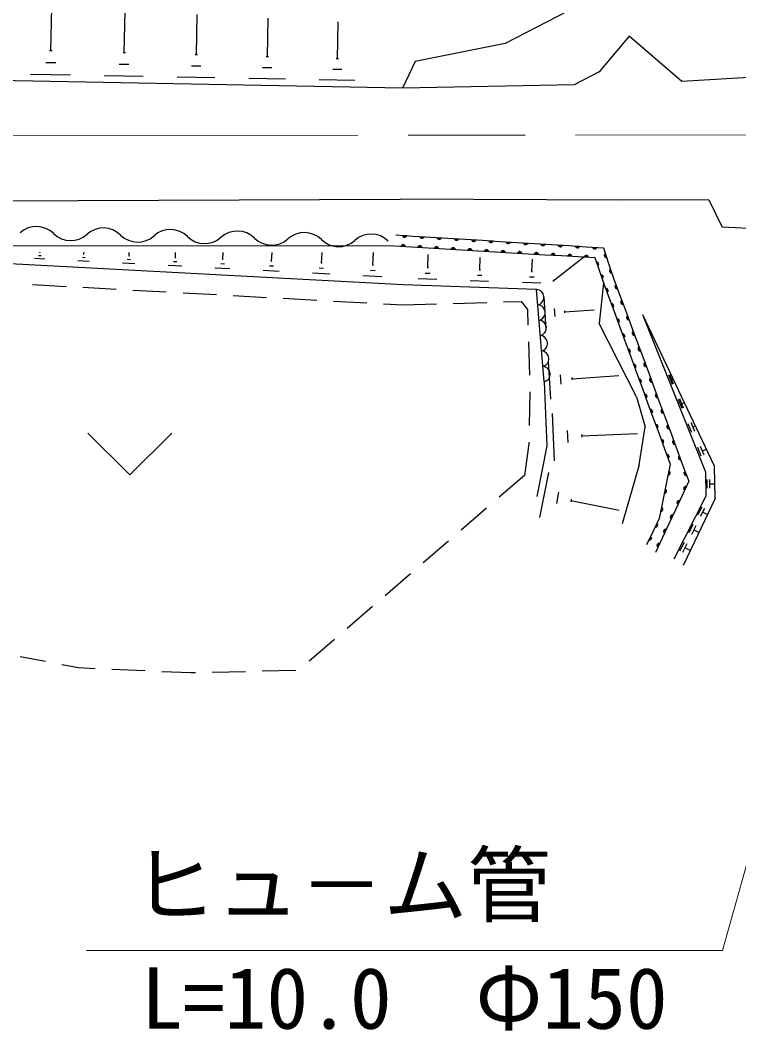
# Model space of a CAD drawing. Units: millimetres, scale not verified. Extents: x 40000 to 680000, y 20000 to 380000.
# Drawn here: x 455962 to 477428, y 289478 to 319659 of the extents above; entities that cross this region are included whole.
import ezdxf
from ezdxf.enums import TextEntityAlignment as Align

# ---------------------------------------------------------------- set-up
doc = ezdxf.new("R2010")
doc.units = ezdxf.units.MM
doc.header["$LTSCALE"] = 1000
doc.linetypes.add('CHAIN', pattern=[18.5, 12, -1.5, 3.5, -1.5])
for name, color, linetype, lineweight in [('M-BGD', 7, 'Continuous', 25), ('M-BMK', 2, 'CHAIN', 13), ('M-STR-HTXT', 7, 'Continuous', 13)]:
    doc.layers.add(name, color=color, linetype=linetype, lineweight=lineweight)
doc.styles.add('ＭＳ ゴシック', font='')
doc.styles.get('ＭＳ ゴシック').set_extended_font_data('MS Gothic')

msp = doc.modelspace()

# ---------------------------------------------------------------- linework, layer by layer
at = {"layer": 'M-BGD'}
for p, q in [((456880, 318747), (456904, 320043)), ((459070, 318685), (459093, 319933)), ((472608, 320082), (470454, 318959)), ((461226, 318624), (461249, 319825)), ((463349, 318564), (463370, 319719)), ((465438, 318505), (465459, 319614)), ((474157, 319187), (473260, 318121)), ((475725, 317831), (474157, 319187)), ((456917, 318746), (456842, 318747)), ((470454, 318959), (467759, 318424)), ((459106, 318684), (459033, 318686)), ((461261, 318623), (461190, 318625)), ((463383, 318564), (463314, 318565)), ((465472, 318505), (465405, 318506)), ((467759, 318424), (467379, 317629)), ((467379, 317629), (437545, 318193)), ((457023, 318384), (456723, 318390)), ((459209, 318333), (458918, 318338)), ((461361, 318282), (461078, 318287)), ((463480, 318232), (463205, 318237)), ((465566, 318183), (465299, 318188)), ((473260, 318121), (472510, 317726)), ((457465, 318016), (456267, 318039)), ((459639, 317975), (458474, 317997)), ((461779, 317935), (460647, 317956)), ((463885, 317895), (462787, 317916)), ((465959, 317856), (464893, 317876)), ((478068, 317969), (475725, 317831)), ((472510, 317726), (467379, 317629)), ((437549, 314193), (467309, 314319)), ((473872, 314284), (467309, 314319)), ((476530, 314293), (473872, 314284)), ((476530, 314293), (476936, 313478)), ((479321, 313352), (476936, 313478)), ((467187, 313246), (467703, 313214)), ((467507, 313216), (467381, 313224)), ((467384, 313213), (467502, 313206)), ((467495, 313196), (467391, 313203)), ((467404, 313192), (467481, 313187)), ((467703, 313214), (468219, 313182)), ((468024, 313184), (467897, 313192)), ((467901, 313181), (468018, 313174)), ((468011, 313165), (467908, 313171)), ((467920, 313160), (467997, 313155)), ((468219, 313182), (468736, 313150)), ((468540, 313152), (468414, 313160)), ((468417, 313150), (468535, 313142)), ((468527, 313133), (468424, 313139)), ((468436, 313128), (468514, 313124)), ((468736, 313150), (469252, 313118)), ((469057, 313120), (468930, 313128)), ((468933, 313118), (469051, 313111)), ((469044, 313101), (468941, 313107)), ((468953, 313097), (469030, 313092)), ((469252, 313118), (469769, 313086)), ((469573, 313088), (469447, 313096)), ((469450, 313086), (469567, 313079)), ((469560, 313069), (469457, 313076)), ((469469, 313065), (469547, 313060)), ((469769, 313086), (470285, 313055)), ((470090, 313057), (469963, 313064)), ((469966, 313054), (470084, 313047)), ((470077, 313037), (469973, 313044)), ((469986, 313033), (470063, 313028)), ((470285, 313055), (470802, 313023)), ((470606, 313025), (470479, 313033)), ((470483, 313022), (470600, 313015)), ((470593, 313006), (470490, 313012)), ((470502, 313001), (470580, 312996)), ((470802, 313023), (471318, 312991)), ((471122, 312993), (470996, 313001)), ((470999, 312991), (471117, 312983)), ((471110, 312974), (471006, 312980)), ((471318, 312991), (471834, 312959)), ((467400, 311760), (445035, 312944)), ((445035, 312944), (467156, 312916)), ((456562, 312715), (456544, 312716)), ((456553, 312716), (456554, 312730)), ((457866, 312667), (457870, 312728)), ((459214, 312617), (459220, 312726)), ((460597, 312565), (460606, 312724)), ((462016, 312512), (462028, 312722)), ((463473, 312458), (463487, 312721)), ((464967, 312402), (464984, 312719)), ((466501, 312345), (466520, 312717)), ((467156, 312916), (467654, 312887)), ((467467, 312908), (467345, 312915)), ((467349, 312924), (467462, 312918)), ((467456, 312928), (467357, 312934)), ((467370, 312943), (467445, 312939)), ((467654, 312887), (468151, 312858)), ((467964, 312879), (467842, 312886)), ((467846, 312896), (467960, 312889)), ((467954, 312899), (467854, 312905)), ((467867, 312914), (467942, 312910)), ((468151, 312858), (468649, 312829)), ((468461, 312850), (468340, 312857)), ((468344, 312867), (468457, 312860)), ((468451, 312871), (468352, 312876)), ((468365, 312886), (468440, 312881)), ((468649, 312829), (469146, 312800)), ((468959, 312821), (468837, 312828)), ((468841, 312838), (468955, 312832)), ((468949, 312842), (468849, 312848)), ((468862, 312857), (468937, 312853)), ((469146, 312800), (469644, 312772)), ((469456, 312793), (469334, 312800)), ((469339, 312809), (469452, 312803)), ((469446, 312813), (469347, 312819)), ((469360, 312828), (469434, 312824)), ((469644, 312772), (470141, 312743)), ((469954, 312764), (469832, 312771)), ((469836, 312781), (469949, 312774)), ((469944, 312784), (469844, 312790)), ((469857, 312799), (469932, 312795)), ((470141, 312743), (470638, 312714)), ((470451, 312735), (470329, 312742)), ((470334, 312752), (470447, 312745)), ((470441, 312756), (470342, 312761)), ((470355, 312771), (470429, 312766)), ((470638, 312714), (471136, 312686)), ((470949, 312706), (470827, 312713)), ((470831, 312723), (470944, 312717)), ((470939, 312727), (470839, 312733)), ((470852, 312742), (470927, 312738)), ((471019, 312969), (471096, 312965)), ((471136, 312686), (471633, 312657)), ((471446, 312678), (471324, 312685)), ((471329, 312694), (471442, 312688)), ((471436, 312698), (471337, 312704)), ((471350, 312713), (471424, 312709)), ((471639, 312961), (471512, 312969)), ((471516, 312959), (471633, 312952)), ((471626, 312942), (471523, 312948)), ((471535, 312937), (471612, 312933)), ((471834, 312959), (472351, 312927)), ((471934, 312669), (471834, 312675)), ((471847, 312685), (471922, 312680)), ((472155, 312929), (472029, 312937)), ((472032, 312927), (472150, 312920)), ((472142, 312910), (472039, 312916)), ((472051, 312906), (472129, 312901)), ((472351, 312927), (472867, 312895)), ((472672, 312898), (472545, 312905)), ((472548, 312895), (472666, 312888)), ((472659, 312878), (472556, 312885)), ((472568, 312874), (472645, 312869)), ((472867, 312895), (473384, 312864)), ((473188, 312866), (473062, 312874)), ((473065, 312863), (473182, 312856)), ((473175, 312846), (473072, 312853)), ((473084, 312842), (473162, 312837)), ((473384, 312864), (473540, 312397)), ((473425, 312678), (473461, 312571)), ((473472, 312570), (473433, 312684)), ((456694, 312527), (456393, 312543)), ((456586, 312623), (456511, 312627)), ((458023, 312457), (457688, 312474)), ((457903, 312564), (457819, 312568)), ((457877, 312666), (457856, 312667)), ((459388, 312384), (459017, 312404)), ((459255, 312503), (459162, 312508)), ((459226, 312616), (459203, 312617)), ((460642, 312440), (460540, 312446)), ((460610, 312564), (460584, 312566)), ((462065, 312376), (461954, 312382)), ((462030, 312511), (462003, 312513)), ((463488, 312457), (463458, 312459)), ((464983, 312401), (464951, 312403)), ((468141, 312273), (468154, 312658)), ((469692, 312208), (469705, 312568)), ((471248, 312158), (471261, 312518)), ((471633, 312657), (472131, 312628)), ((471944, 312649), (471822, 312656)), ((471826, 312666), (471939, 312659)), ((471877, 311865), (472792, 312587)), ((472131, 312628), (472628, 312599)), ((472441, 312620), (472319, 312627)), ((472323, 312637), (472437, 312630)), ((472431, 312641), (472331, 312647)), ((472345, 312656), (472419, 312651)), ((472628, 312599), (473126, 312571)), ((472938, 312591), (472817, 312598)), ((472821, 312608), (472934, 312602)), ((472928, 312612), (472829, 312618)), ((472842, 312627), (472917, 312623)), ((473126, 312571), (473258, 312191)), ((473217, 312337), (473185, 312430)), ((473196, 312431), (473226, 312345)), ((473233, 312353), (473207, 312428)), ((473220, 312422), (473240, 312365)), ((473412, 312653), (473436, 312583)), ((473449, 312574), (473418, 312667)), ((473540, 312397), (473697, 311930)), ((460788, 312310), (460381, 312332)), ((462224, 312234), (461780, 312258)), ((463698, 312156), (463217, 312182)), ((463525, 312310), (463405, 312317)), ((465211, 312076), (464690, 312104)), ((465024, 312243), (464894, 312250)), ((466562, 312173), (466422, 312181)), ((466518, 312344), (466483, 312346)), ((468064, 312106), (468205, 312101)), ((468123, 312274), (468158, 312272)), ((469675, 312209), (469710, 312207)), ((471231, 312159), (471265, 312158)), ((473258, 312191), (473390, 311811)), ((473569, 312186), (473593, 312116)), ((473606, 312107), (473575, 312201)), ((473582, 312211), (473617, 312105)), ((473628, 312103), (473590, 312218)), ((466763, 311994), (466202, 312024)), ((467846, 311944), (468411, 311924)), ((469407, 311889), (469954, 311870)), ((469618, 312046), (469755, 312041)), ((470963, 311840), (471510, 311820)), ((471174, 311997), (471311, 311992)), ((473390, 311811), (473262, 310605)), ((473350, 311958), (473317, 312051)), ((473328, 312051), (473358, 311965)), ((473366, 311973), (473339, 312049)), ((473352, 312043), (473372, 311986)), ((473390, 311811), (473556, 311360)), ((473697, 311930), (473869, 311466)), ((456333, 311764), (457331, 311710)), ((457830, 311682), (458829, 311628)), ((459328, 311600), (460327, 311546)), ((460826, 311518), (461824, 311464)), ((471384, 311620), (467400, 311760)), ((471613, 308862), (471384, 311620)), ((473503, 311534), (473462, 311644)), ((473473, 311644), (473511, 311542)), ((473518, 311551), (473485, 311641)), ((473498, 311633), (473523, 311566)), ((473733, 311719), (473758, 311649)), ((473772, 311641), (473738, 311734)), ((473744, 311744), (473784, 311639)), ((473795, 311637), (473753, 311751)), ((462324, 311436), (463322, 311382)), ((463821, 311355), (464820, 311300)), ((465319, 311273), (466318, 311218)), ((466817, 311191), (467399, 311159)), ((467399, 311159), (468399, 311188)), ((468898, 311202), (469898, 311231)), ((470398, 311246), (470929, 311261)), ((470929, 311261), (471114, 311023)), ((471600, 311400), (471665, 310421)), ((473556, 311360), (473722, 310910)), ((473668, 311083), (473628, 311194)), ((473638, 311194), (473676, 311091)), ((473684, 311100), (473650, 311191)), ((473664, 311183), (473689, 311115)), ((473869, 311466), (474041, 311001)), ((473905, 311254), (473930, 311185)), ((473944, 311176), (473910, 311269)), ((473916, 311280), (473956, 311174)), ((473967, 311173), (473924, 311287)), ((471114, 311023), (471128, 310555)), ((471918, 311053), (471935, 310808)), ((472218, 310981), (472222, 310919)), ((472220, 310950), (473107, 311010)), ((473722, 310910), (473887, 310459)), ((474041, 311001), (474213, 310536)), ((476704, 306341), (474559, 310865)), ((476438, 306185), (474559, 310865)), ((474374, 308411), (473262, 310605)), ((473834, 310633), (473794, 310743)), ((473804, 310743), (473842, 310641)), ((473849, 310650), (473816, 310740)), ((473830, 310732), (473854, 310664)), ((474076, 310790), (474102, 310720)), ((474116, 310712), (474082, 310805)), ((474088, 310815), (474127, 310709)), ((474139, 310708), (474096, 310822)), ((473887, 310459), (474053, 310009)), ((474000, 310182), (473959, 310293)), ((473970, 310293), (474008, 310190)), ((474015, 310199), (473982, 310289)), ((473995, 310281), (474020, 310214)), ((474213, 310536), (474385, 310072)), ((474248, 310325), (474274, 310255)), ((474288, 310247), (474253, 310340)), ((474260, 310351), (474299, 310245)), ((474311, 310244), (474268, 310358)), ((471144, 310055), (471175, 309056)), ((474053, 310009), (474219, 309558)), ((474385, 310072), (474557, 309607)), ((474165, 309732), (474125, 309842)), ((474136, 309842), (474173, 309739)), ((474180, 309749), (474147, 309839)), ((474161, 309831), (474186, 309763)), ((474420, 309860), (474446, 309791)), ((474460, 309783), (474425, 309876)), ((474432, 309886), (474471, 309780)), ((474483, 309779), (474440, 309893)), ((471730, 309466), (471805, 308346)), ((474219, 309558), (474384, 309107)), ((474331, 309281), (474291, 309391)), ((474301, 309391), (474339, 309289)), ((474346, 309298), (474313, 309388)), ((474327, 309380), (474351, 309313)), ((474557, 309607), (474729, 309143)), ((474592, 309396), (474618, 309326)), ((474632, 309318), (474597, 309411)), ((474604, 309421), (474643, 309316)), ((474654, 309314), (474612, 309428)), ((472094, 309068), (472113, 308788)), ((474384, 309107), (474550, 308657)), ((474729, 309143), (474901, 308678)), ((475449, 308782), (475338, 309059)), ((475481, 308793), (475370, 309070)), ((471613, 308862), (471698, 306952)), ((472437, 308986), (472442, 308916)), ((472439, 308951), (473846, 309045)), ((474497, 308830), (474456, 308941)), ((474467, 308941), (474505, 308838)), ((474512, 308847), (474479, 308937)), ((474492, 308930), (474517, 308862)), ((474764, 308931), (474790, 308862)), ((474804, 308853), (474769, 308946)), ((474776, 308957), (474815, 308851)), ((474826, 308850), (474784, 308964)), ((475426, 308931), (475468, 308948)), ((471184, 308556), (471166, 307556)), ((474550, 308657), (474716, 308206)), ((474662, 308380), (474622, 308490)), ((474632, 308490), (474670, 308388)), ((474678, 308397), (474644, 308487)), ((474658, 308479), (474683, 308411)), ((474901, 308678), (475073, 308213)), ((474936, 308467), (474962, 308397)), ((474976, 308389), (474941, 308482)), ((474948, 308492), (474987, 308386)), ((474998, 308385), (474956, 308499)), ((474374, 308411), (474633, 307517)), ((474716, 308206), (474881, 307756)), ((475073, 308213), (475245, 307749)), ((475738, 308060), (475629, 308331)), ((475778, 308075), (475669, 308347)), ((475723, 308211), (475802, 308243)), ((471855, 307916), (471918, 306502)), ((474828, 307929), (474788, 308039)), ((474798, 308040), (474836, 307937)), ((474843, 307946), (474810, 308036)), ((474824, 308028), (474848, 307961)), ((475108, 308002), (475134, 307932)), ((475148, 307924), (475113, 308017)), ((475120, 308028), (475159, 307922)), ((475170, 307921), (475128, 308035)), ((474881, 307756), (475047, 307305)), ((474994, 307478), (474953, 307589)), ((474964, 307589), (475002, 307486)), ((475009, 307495), (474976, 307586)), ((474989, 307578), (475014, 307510)), ((475245, 307749), (475417, 307284)), ((475320, 307460), (475285, 307553)), ((475292, 307563), (475331, 307457)), ((475342, 307456), (475300, 307570)), ((476024, 307345), (475917, 307609)), ((476112, 307380), (476006, 307645)), ((457987, 307329), (459237, 306079)), ((460487, 307329), (459237, 306079)), ((472303, 307405), (472319, 307051)), ((472733, 307291), (472737, 307203)), ((472735, 307247), (474402, 307321)), ((474449, 306382), (474633, 307517)), ((475047, 307305), (475213, 306854)), ((475280, 307537), (475306, 307468)), ((475417, 307284), (475589, 306820)), ((476059, 307512), (476134, 307543)), ((471156, 307007), (471028, 306065)), ((471157, 307056), (471156, 307007)), ((471698, 306952), (471394, 305431)), ((475159, 307028), (475119, 307138)), ((475130, 307138), (475167, 307036)), ((475174, 307045), (475141, 307135)), ((475155, 307127), (475180, 307060)), ((475452, 307073), (475478, 307003)), ((475492, 306995), (475457, 307088)), ((475464, 307098), (475503, 306993)), ((475514, 306992), (475472, 307105)), ((475213, 306854), (475378, 306404)), ((475325, 306577), (475285, 306688)), ((475295, 306688), (475333, 306585)), ((475340, 306594), (475307, 306684)), ((475321, 306677), (475345, 306609)), ((475589, 306820), (475761, 306355)), ((475686, 306527), (475644, 306641)), ((476307, 306637), (476203, 306895)), ((476393, 306671), (476289, 306930)), ((476341, 306801), (476463, 306850)), ((474449, 306382), (473940, 304621)), ((475378, 306404), (475269, 305860)), ((475624, 306608), (475650, 306539)), ((475664, 306530), (475629, 306623)), ((475636, 306634), (475675, 306528)), ((475761, 306355), (475933, 305890)), ((476726, 305374), (476704, 306341)), ((471028, 306065), (470270, 305411)), ((471742, 306152), (471473, 304806)), ((475320, 306064), (475347, 306197)), ((475356, 306191), (475331, 306067)), ((475342, 306072), (475364, 306180)), ((475371, 306165), (475355, 306083)), ((475796, 306144), (475822, 306074)), ((475836, 306066), (475801, 306159)), ((475808, 306169), (475847, 306064)), ((475858, 306062), (475816, 306176)), ((476438, 306185), (476442, 305446)), ((475269, 305860), (475160, 305317)), ((475933, 305890), (475733, 305465)), ((475786, 305648), (475826, 305733)), ((475838, 305735), (475792, 305639)), ((475799, 305630), (475848, 305734)), ((476482, 305688), (476481, 305939)), ((476565, 305688), (476564, 305939)), ((476564, 305814), (476716, 305815)), ((472045, 305567), (471978, 305230)), ((475211, 305520), (475238, 305653)), ((475247, 305647), (475222, 305524)), ((475233, 305529), (475255, 305637)), ((475262, 305622), (475246, 305540)), ((476442, 305446), (475492, 303568)), ((475733, 305465), (475534, 305040)), ((475812, 305727), (475782, 305663)), ((472423, 305360), (472407, 305276)), ((472415, 305318), (473851, 305031)), ((475160, 305317), (475051, 304774)), ((475612, 305302), (475582, 305238)), ((475586, 305223), (475626, 305308)), ((475638, 305310), (475593, 305213)), ((475600, 305205), (475649, 305309)), ((476726, 305374), (475769, 303374)), ((476209, 304887), (476332, 305129)), ((469892, 305085), (469135, 304431)), ((475102, 304977), (475129, 305110)), ((475138, 305104), (475113, 304980)), ((475124, 304985), (475146, 305094)), ((475153, 305078), (475137, 304997)), ((475534, 305040), (475334, 304615)), ((475413, 304876), (475383, 304813)), ((475387, 304798), (475427, 304883)), ((475439, 304885), (475394, 304788)), ((475401, 304780), (475449, 304884)), ((476289, 304846), (476411, 305089)), ((476350, 304968), (476497, 304893)), ((475051, 304774), (474861, 304381)), ((474942, 304525), (474989, 304621)), ((474996, 304614), (474953, 304525)), ((474964, 304525), (475002, 304604)), ((475007, 304590), (474978, 304531)), ((475334, 304615), (475135, 304190)), ((475942, 304355), (476070, 304608)), ((476026, 304313), (476153, 304565)), ((474861, 304381), (474671, 303989)), ((474752, 304133), (474799, 304229)), ((475213, 304451), (475184, 304388)), ((475188, 304373), (475227, 304458)), ((475240, 304460), (475194, 304363)), ((475201, 304355), (475250, 304459)), ((476090, 304439), (476242, 304362)), ((468756, 304105), (467999, 303452)), ((474806, 304221), (474763, 304132)), ((474774, 304133), (474812, 304211)), ((474817, 304197), (474788, 304138)), ((475135, 304190), (474936, 303765)), ((475014, 304026), (474984, 303962)), ((474988, 303948), (475028, 304033)), ((475040, 304035), (474995, 303938)), ((475002, 303930), (475051, 304034)), ((475670, 303811), (475803, 304075)), ((475757, 303768), (475890, 304031)), ((475823, 303899), (475982, 303819)), ((467621, 303125), (466864, 302472)), ((466485, 302145), (465728, 301492)), ((465349, 301165), (464592, 300512)), ((456716, 300502), (455962, 300646)), ((457699, 300313), (457207, 300407)), ((458197, 300291), (457699, 300313)), ((459696, 300225), (458697, 300269)), ((461062, 300165), (460195, 300203)), ((461194, 300168), (461062, 300165)), ((462694, 300203), (461694, 300180)), ((464194, 300237), (463194, 300214))]:
    msp.add_line(p, q, dxfattribs=at)
for centre, radius, start, end in [((456450, 312774), 725, 45.098, 132.3036), ((457473, 313801), 725, 225.098, 312.3036), ((458449, 312729), 725, 45.098, 132.3036), ((460449, 312684), 725, 45.098, 132.3036), ((462448, 312638), 725, 45.098, 132.3036), ((464448, 312593), 725, 45.098, 132.3036), ((459473, 313756), 725, 225.098, 312.3036), ((461472, 313711), 725, 225.098, 312.3036), ((463472, 313665), 725, 225.098, 312.3036), ((465471, 313620), 725, 225.098, 312.3036), ((466447, 312548), 725, 45.098, 132.3036), ((467446, 313246), 66.8, 191.0608, 341.8875), ((467962, 313215), 66.8, 191.0611, 341.8872), ((468479, 313183), 66.8, 191.06, 341.8885), ((468995, 313151), 66.8, 191.0608, 341.8875), ((469512, 313119), 66.8, 191.06, 341.8885), ((470028, 313087), 66.8, 191.0608, 341.8875), ((470544, 313055), 66.8, 191.06, 341.8885), ((471061, 313024), 66.8, 191.0608, 341.8875), ((471577, 312992), 66.8, 191.06, 341.8885), ((467404, 312887), 63.8, 9.1803, 164.2058), ((467902, 312859), 63.8, 9.1805, 164.2034), ((468399, 312830), 63.8, 9.1803, 164.2058), ((468897, 312801), 63.8, 9.1803, 164.2058), ((469394, 312772), 63.8, 9.1805, 164.2034), ((469891, 312744), 63.8, 9.1803, 164.2058), ((470389, 312715), 63.8, 9.1803, 164.2058), ((470886, 312686), 63.8, 9.1805, 164.2034), ((471384, 312657), 63.8, 9.1803, 164.2058), ((471881, 312629), 63.8, 9.1803, 164.2058), ((472094, 312960), 66.8, 191.058, 341.8903), ((472610, 312928), 66.8, 191.06, 341.8885), ((473127, 312896), 66.8, 191.0608, 341.8875), ((473474, 312634), 62.9, 120.3667, 276.7299), ((472379, 312600), 63.8, 9.1805, 164.2034), ((472876, 312571), 63.8, 9.1803, 164.2058), ((473192, 312381), 50.3, 289.5128, 108.9017), ((473631, 312168), 62.9, 120.367, 276.7316), ((473324, 312001), 50.3, 289.5128, 108.9017), ((471371, 311387), 233, 282.8573, 86.6178), ((473463, 311582), 61, 300.5854, 99.7864), ((473795, 311702), 63.4, 122.4726, 278.1497), ((473628, 311131), 61, 300.585, 99.7847), ((473967, 311238), 63.4, 122.475, 278.1473), ((471409, 310928), 233, 282.8573, 86.6178), ((471447, 310468), 233, 282.8573, 86.6178), ((473794, 310681), 61, 300.5854, 99.7864), ((474139, 310773), 63.4, 122.4726, 278.1497), ((473960, 310230), 61, 300.5878, 99.7839), ((474311, 310309), 63.4, 122.4753, 278.1482), ((471485, 310008), 233, 282.8573, 86.6178), ((471523, 309549), 233, 282.8573, 86.6178), ((474125, 309779), 61, 300.5865, 99.7841), ((474483, 309844), 63.4, 122.4726, 278.1497), ((474291, 309329), 61, 300.5878, 99.7839), ((474655, 309380), 63.4, 122.475, 278.1473), ((471561, 309089), 233, 282.8573, 86.6178), ((474457, 308878), 61, 300.5867, 99.785), ((474827, 308915), 63.4, 122.4726, 278.1497), ((474622, 308428), 61, 300.5878, 99.7839), ((474999, 308450), 63.4, 122.475, 278.1473), ((474788, 307977), 61, 300.585, 99.7847), ((475171, 307986), 63.4, 122.4756, 278.1498), ((474954, 307526), 61, 300.5865, 99.7841), ((475343, 307521), 63.4, 122.475, 278.1473), ((475119, 307076), 61, 300.5878, 99.7839), ((475515, 307057), 63.4, 122.4754, 278.149), ((475285, 306625), 61, 300.5867, 99.785), ((475687, 306592), 63.4, 122.475, 278.1473), ((475301, 306137), 73, 277.0067, 60.3074), ((475859, 306127), 63.4, 122.475, 278.1473), ((475841, 305674), 59.5, 74.0211, 235.7271), ((475192, 305593), 73, 277.0063, 60.3099), ((475642, 305249), 59.5, 74.025, 235.7239), ((475083, 305050), 73, 277.005, 60.3092), ((475443, 304824), 59.5, 74.0239, 235.7243), ((474952, 304580), 54.7, 249.1114, 59.2268), ((474762, 304187), 54.7, 249.1109, 59.2298), ((475243, 304398), 59.5, 74.0239, 235.7243), ((475044, 303973), 59.5, 74.0252, 235.726)]:
    msp.add_arc(centre, radius, start, end, dxfattribs=at)
at = {"layer": 'M-BMK'}
msp.add_line((435547, 316191), (480797, 316235), dxfattribs=at)
at = {"layer": 'M-STR-HTXT'}
for p, q in [((476940, 291871), (482327, 311145)), ((457940, 291871), (476940, 291871))]:
    msp.add_line(p, q, dxfattribs=at)

# ---------------------------------------------------------------- texts
at = {"layer": 'M-STR-HTXT', "style": 'ＭＳ ゴシック'}
msp.add_text('ヒュ－ム管', height=1833, dxfattribs=at).set_placement((459315, 292371), align=Align.BOTTOM_LEFT)
msp.add_text('L=10.0\u3000Φ150', height=1833, dxfattribs=at).set_placement((467440, 291371), align=Align.TOP_CENTER)

doc.saveas('drawing.dxf')
